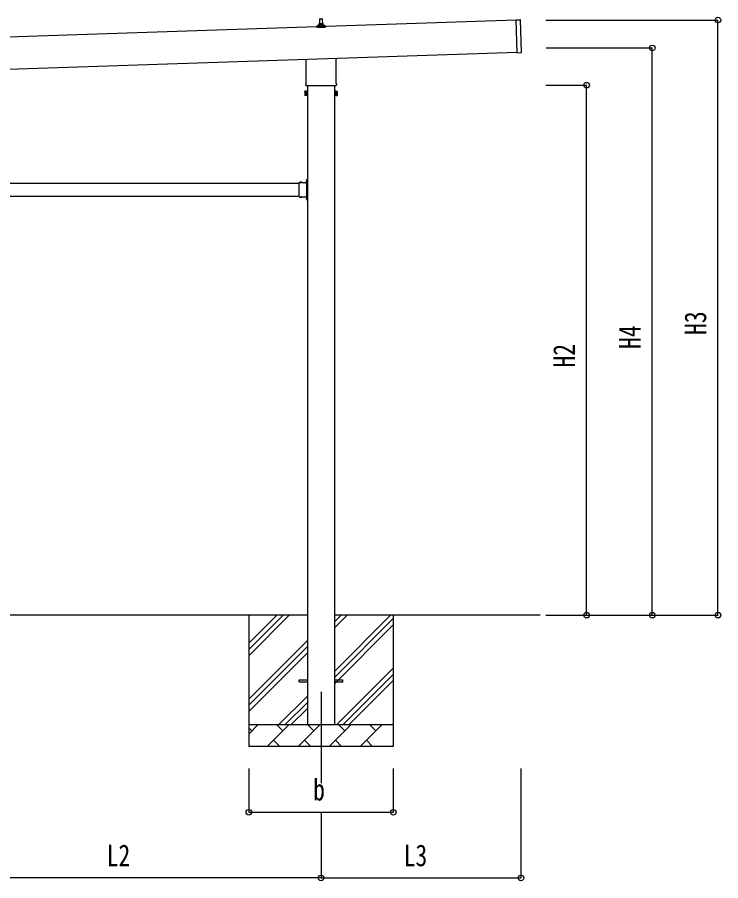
# Model space of a CAD drawing. Units: millimetres, scale not verified. Extents: x -12615 to 12615, y -8910 to 8910.
# Drawn here: x -2598 to 616, y -3827 to 116 of the extents above; entities that cross this region are included whole.
import ezdxf
from ezdxf.enums import TextEntityAlignment as Align

# ---------------------------------------------------------------- set-up
doc = ezdxf.new("R2010")
doc.units = ezdxf.units.MM
doc.header["$LTSCALE"] = 40
for name, color, linetype in [('0-4_YKK_12', 2, 'Continuous'), ('0-5_YKK_13', 4, 'Continuous'), ('0-6_YKK_A1', 4, 'Continuous'), ('0-7_YKK_D', 6, 'Continuous')]:
    doc.layers.add(name, color=color, linetype=linetype)
doc.styles.add('ＭＳ ゴシック', font='')
doc.styles.get('ＭＳ ゴシック').set_extended_font_data('MS Gothic')

msp = doc.modelspace()

# ---------------------------------------------------------------- linework, layer by layer
at = {"layer": '0-4_YKK_12'}
msp.add_line((-1209.94, -2964), (-1209.94, -3381.5), dxfattribs=at)
at = {"layer": '0-5_YKK_13'}
for p, q in [((-1227.43, 78.45), (-1220.7, 80.08)), ((-1220.32, 80.26), (-1199.56, 80.26)), ((-1219.94, 81.05), (-1219.94, 85.26)), ((-1218.94, 85.26), (-1200.94, 85.26)), ((-1215.94, 85.26), (-1215.21, 108.79)), ((-1214.21, 109.76), (-1205.67, 109.76)), ((-1204.67, 108.79), (-1203.94, 85.26)), ((-1199.94, 81.05), (-1199.94, 85.26)), ((-1192.45, 78.45), (-1199.18, 80.08)), ((-319.14, 104.3), (-300.15, 104.94)), ((-314.14, -45.61), (-319.14, 104.3)), ((-294.19, -43.95), (-299.12, 103.97)), ((-1228.19, 69.76), (-1228.19, 77.47)), ((-1191.69, 69.76), (-1228.19, 69.76)), ((-1227.81, 78.26), (-1192.07, 78.26)), ((-1191.69, 69.76), (-1191.69, 77.47)), ((-1278.24, -184.23), (-1278.24, -74.72)), ((-1141.64, -70.16), (-1141.64, -184.23)), ((-314.14, -45.61), (-295.15, -44.98)), ((-1279.94, -193), (-1279.94, -187.5)), ((-1142, -196.5), (-1277.88, -196.5)), ((-1139.94, -187.5), (-1139.94, -193)), ((-1283.94, -222.5), (-1283.18, -221.19)), ((-1283.94, -222.5), (-1283.94, -239.5)), ((-1276.94, -226.09), (-1283.18, -226.09)), ((-1276.94, -235.91), (-1283.18, -235.91)), ((-1142.94, -226.09), (-1136.7, -226.09)), ((-1142.94, -235.91), (-1136.7, -235.91)), ((-1135.94, -222.5), (-1136.7, -221.19)), ((-1135.94, -222.5), (-1135.94, -239.5)), ((-1283.94, -239.5), (-1283.18, -240.81)), ((-1276.94, -240.81), (-1283.18, -240.81)), ((-1274.44, -240.2), (-1276.94, -240.2)), ((-1145.44, -240.2), (-1142.94, -240.2)), ((-1142.94, -240.81), (-1136.7, -240.81)), ((-1135.94, -239.5), (-1136.7, -240.81)), ((-1274.04, -629.87), (-1276.7, -628.55)), ((-1274.9, -626.27), (-1274.74, -626.27)), ((-1274.04, -623.5), (-1272.44, -623.5)), ((-1274.04, -640.46), (-1274.04, -623.5)), ((-1274.04, -626.96), (-1274.04, -635.03)), ((-1272.44, -628), (-1274.04, -628)), ((-1274.04, -629), (-1272.44, -629)), ((-1310.44, -649.29), (-1310.44, -638.9)), ((-1310.44, -638.9), (-1274.04, -638.9)), ((-1310.44, -691.29), (-1310.44, -650.71)), ((-1307.18, -638.04), (-1307.18, -638.2)), ((-1306.48, -638.9), (-1298.41, -638.9)), ((-1303.57, -638.9), (-1304.89, -636.24)), ((-1301.32, -638.9), (-1299.99, -636.24)), ((-1297.71, -638.04), (-1297.71, -638.2)), ((-1278.14, -631), (-1272.44, -631)), ((-1274.44, -640.5), (-1277.44, -640.5)), ((-1274.04, -632.13), (-1276.7, -633.45)), ((-1274.9, -635.73), (-1274.74, -635.73)), ((-1274.44, -649.29), (-1274.44, -642.5)), ((-1274.44, -691.29), (-1274.44, -650.71)), ((-1274.04, -633), (-1272.44, -633)), ((-1272.44, -634), (-1274.04, -634)), ((-1310.44, -703.1), (-1310.44, -692.71)), ((-1310.44, -703.1), (-1274.04, -703.1)), ((-1307.18, -703.96), (-1307.18, -703.8)), ((-1306.48, -703.1), (-1298.41, -703.1)), ((-1303.57, -703.1), (-1304.89, -705.76)), ((-1301.32, -703.1), (-1299.99, -705.76)), ((-1297.71, -703.96), (-1297.71, -703.8)), ((-1277.44, -701.5), (-1274.44, -701.5)), ((-1274.04, -709.87), (-1276.7, -708.55)), ((-1274.9, -706.26), (-1274.74, -706.26)), ((-1274.44, -699.5), (-1274.44, -692.71)), ((-1274.04, -718.5), (-1274.04, -701.54)), ((-1274.04, -706.96), (-1274.04, -715.03)), ((-1274.04, -709), (-1272.44, -709)), ((-1274.04, -712.13), (-1276.7, -713.45)), ((-1274.9, -715.73), (-1274.74, -715.73)), ((-1274.04, -713), (-1272.44, -713)), ((-1274.04, -718.5), (-1272.44, -718.5)), ((-1309.94, -2909.5), (-1272.44, -2909.5)), ((-1309.94, -2918.5), (-1309.94, -2909.5)), ((-1147.44, -2909.5), (-1109.94, -2909.5)), ((-1109.94, -2918.5), (-1109.94, -2909.5)), ((-1309.94, -2918.5), (-1272.44, -2918.5)), ((-1147.44, -2918.5), (-1109.94, -2918.5))]:
    msp.add_line(p, q, dxfattribs=at)
for points in [[(-1276.94, -240.81), (-1276.94, -221.19), (-1283.18, -221.19)], [(-1276.94, -240.2), (-1276.94, -221.8), (-1274.44, -221.8)], [(-1142.94, -240.2), (-1142.94, -221.8), (-1145.44, -221.8)], [(-1142.94, -240.81), (-1142.94, -221.19), (-1136.7, -221.19)], [(-1272.44, -638.5), (-1272.44, -632.5), (-1272.44, -629.5), (-1272.44, -623.5)], [(-1274.44, -642.5), (-1277.44, -642.5), (-1277.44, -638.9)], [(-1274.44, -699.5), (-1277.44, -699.5), (-1277.44, -703.1)], [(-1272.44, -718.5), (-1272.44, -712.5), (-1272.44, -709.5), (-1272.44, -703.5)]]:
    msp.add_lwpolyline(points, dxfattribs=at)
for points in [[(-1274.44, -241.5), (-1274.44, -220.5), (-1272.44, -220.5), (-1272.44, -241.5)], [(-1145.44, -241.5), (-1145.44, -220.5), (-1147.44, -220.5), (-1147.44, -241.5)]]:
    msp.add_lwpolyline(points, close=True, dxfattribs=at)
for centre, radius, start, end in [((-1220.94, 81.05), 1, 283.62699, 0), ((-1215.86, 84.63), 4.13, 90, 171.17633), ((-1218.94, 84.26), 1, 90, 180), ((-1214.21, 108.76), 1, 90, 178.60509), ((-1206.61, 85.26), 4.83, 133.60282, 180), ((-1213.27, 85.26), 4.83, 0, 46.39718), ((-1205.67, 108.76), 1, 1.39491, 90), ((-1204.03, 84.63), 4.13, 8.82367, 90), ((-1200.94, 84.26), 1, 0, 90), ((-1198.94, 81.05), 1, 180, 256.37301), ((-300.12, 103.94), 1, 1.90915, 91.90915), ((-1227.19, 77.47), 1, 103.62699, 180), ((-1192.69, 77.47), 1, 0, 76.37301), ((-295.19, -43.98), 1, 271.90915, 1.90915), ((-1275.94, -187.5), 4, 125.09963, 180), ((-1275.94, -193), 4, 180, 194.47751), ((-1275.94, -193), 4, 194.47751, 241.04498), ((-1143.94, -193), 4, 298.95502, 345.52249), ((-1143.94, -187.5), 4, 0, 54.90037), ((-1143.94, -193), 4, 345.52249, 0), ((-1279.6, -223.64), 4.34, 145.61575, 214.38425), ((-1267.7, -231), 16.24, 162.41205, 197.58795), ((-1279.6, -238.36), 4.34, 145.61575, 214.38425), ((-1140.29, -223.64), 4.34, 325.61575, 34.38425), ((-1152.18, -231), 16.24, 342.41205, 17.58795), ((-1140.29, -238.36), 4.34, 325.61575, 34.38425), ((-1270.14, -631), 7, 140.87645, 180), ((-1274.9, -627.13), 0.862, 90, 140.87645), ((-1274.74, -626.96), 0.7, 0, 90), ((-1311.14, -650), 1, 314.427, 45.573), ((-1306.48, -638.2), 0.7, 180, 270), ((-1306.31, -638.04), 0.862, 129.12355, 180), ((-1302.44, -642.8), 7, 90, 129.12355), ((-1302.44, -642.8), 7, 50.87645, 90), ((-1298.41, -638.2), 0.7, 270, 0), ((-1298.57, -638.04), 0.862, 0, 50.87645), ((-1270.14, -631), 7, 180, 219.12355), ((-1274.9, -634.87), 0.862, 219.12355, 270), ((-1274.74, -635.03), 0.7, 270, 0), ((-1273.74, -650), 1, 134.427, 225.573), ((-1274.44, -638.5), 2, 270, 0), ((-1311.14, -692), 1, 314.427, 45.573), ((-1306.48, -703.8), 0.7, 90, 180), ((-1306.31, -703.96), 0.862, 180, 230.87645), ((-1302.44, -699.2), 7, 230.87645, 270), ((-1302.44, -699.2), 7, 270, 309.12355), ((-1298.41, -703.8), 0.7, 0, 90), ((-1298.57, -703.96), 0.862, 309.12355, 0), ((-1270.14, -711), 7, 140.87645, 180), ((-1274.9, -707.13), 0.862, 90, 140.87645), ((-1273.74, -692), 1, 134.427, 225.573), ((-1274.74, -706.96), 0.7, 0, 90), ((-1274.44, -703.5), 2, 0, 90), ((-1270.14, -711), 7, 180, 219.12355), ((-1274.9, -714.87), 0.862, 219.12355, 270), ((-1274.74, -715.03), 0.7, 270, 0)]:
    msp.add_arc(centre, radius, start, end, dxfattribs=at)
at = {"layer": '0-6_YKK_A1'}
for p, q in [((-319.07, 102.31), (-5711.13, -77.4)), ((-5706.3, -222.32), (-314.24, -42.58)), ((-1272.44, -196.5), (-1272.44, -3114)), ((-1147.44, -3114), (-1147.44, -196.5)), ((-2909.44, -641), (-1310.44, -641)), ((-2909.44, -701), (-1310.44, -701)), ((-1277.44, -701), (-1272.94, -701)), ((-1272.44, -2614), (-2947.44, -2614)), ((-1539.94, -2614), (-1539.94, -3214)), ((-1539.94, -2799.05), (-1354.89, -2614)), ((-1539.94, -2770.77), (-1383.17, -2614)), ((-1539.94, -2742.48), (-1411.46, -2614)), ((-209.06, -2614), (-1147.44, -2614)), ((-1147.44, -2869.1), (-892.34, -2614)), ((-1147.44, -2671.11), (-1090.33, -2614)), ((-1147.44, -2642.82), (-1118.62, -2614)), ((-1147.44, -2897.38), (-879.94, -2629.88)), ((-879.94, -2614), (-879.94, -3214)), ((-1147.44, -2925.67), (-879.94, -2658.17)), ((-1539.94, -2997.04), (-1272.44, -2729.54)), ((-1539.94, -3025.32), (-1272.44, -2757.82)), ((-1539.94, -3053.61), (-1272.44, -2786.11)), ((-1137.78, -3114), (-879.94, -2856.16)), ((-1109.5, -3114), (-879.94, -2884.44)), ((-1081.21, -3114), (-879.94, -2912.73)), ((-1402.34, -3114), (-1272.44, -2984.1)), ((-1374.06, -3114), (-1272.44, -3012.38)), ((-1345.77, -3114), (-1272.44, -3040.67)), ((-1539.94, -3114), (-879.94, -3114)), ((-1539.94, -3156.89), (-1497.05, -3114)), ((-1455.63, -3214), (-1355.63, -3114)), ((-1384.18, -3142.55), (-1412.73, -3114)), ((-1314.2, -3214), (-1214.2, -3114)), ((-1242.76, -3142.55), (-1271.31, -3114)), ((-1172.78, -3214), (-1072.78, -3114)), ((-1101.34, -3142.55), (-1129.89, -3114)), ((-1031.36, -3214), (-931.36, -3114)), ((-959.92, -3142.55), (-988.47, -3114)), ((-883.22, -3114), (-879.94, -3110.72)), ((-1525.6, -3142.55), (-1539.94, -3128.21)), ((-1427.07, -3185.45), (-1398.52, -3214)), ((-1285.65, -3185.45), (-1257.1, -3214)), ((-1144.23, -3185.45), (-1115.68, -3214)), ((-1002.81, -3185.45), (-974.26, -3214)), ((-879.94, -3214), (-1539.94, -3214))]:
    msp.add_line(p, q, dxfattribs=at)
msp.add_lwpolyline([(-1277.44, -641), (-1272.94, -641), (-1272.94, -701)], dxfattribs=at)
at = {"layer": '0-7_YKK_D'}
for p, q in [((-182.91, 103.45), (604.24, 103.45)), ((603.24, -2614), (603.24, 103.45)), ((-181.91, -24), (304.24, -24)), ((303.24, -2614), (303.24, -24)), ((-182.91, -194), (4.24, -194)), ((3.24, -2614), (3.24, -194)), ((-182.91, -2614), (4.24, -2614)), ((-182.91, -2614), (604.24, -2614)), ((-181.91, -2614), (304.24, -2614)), ((-1539.94, -3314), (-1539.94, -3515)), ((-879.94, -3314), (-879.94, -3515)), ((-296.76, -3314), (-296.76, -3815)), ((-1539.94, -3514), (-879.94, -3514)), ((-1209.94, -3515), (-1209.94, -3815)), ((-1209.94, -3515), (-1209.94, -3815)), ((-1209.94, -3814), (-3009.94, -3814)), ((-1209.94, -3814), (-296.76, -3814))]:
    msp.add_line(p, q, dxfattribs=at)
for centre in [(603.24, 103.45), (303.24, -24), (3.24, -194), (3.24, -2614), (303.24, -2614), (603.24, -2614), (-1539.94, -3514), (-879.94, -3514), (-1209.94, -3814), (-1209.94, -3814), (-296.76, -3814)]:
    msp.add_circle(centre, 12.75, dxfattribs=at)

# ---------------------------------------------------------------- texts
at = {"layer": '0-7_YKK_D', "style": 'ＭＳ ゴシック', "width": 0.8}
for s, p in [('H3', (579.24, -1334.48)), ('H4', (279.24, -1398.2)), ('H2', (-20.76, -1483.2))]:
    msp.add_text(s, height=98.97, rotation=90, dxfattribs=at).set_placement(p, align=Align.BOTTOM_LEFT)
for s, p in [('b', (-1245.94, -3490)), ('L2', (-2189.14, -3790)), ('L3', (-832.55, -3790))]:
    msp.add_text(s, height=98.97, dxfattribs=at).set_placement(p, align=Align.BOTTOM_LEFT)

doc.saveas('drawing.dxf')
